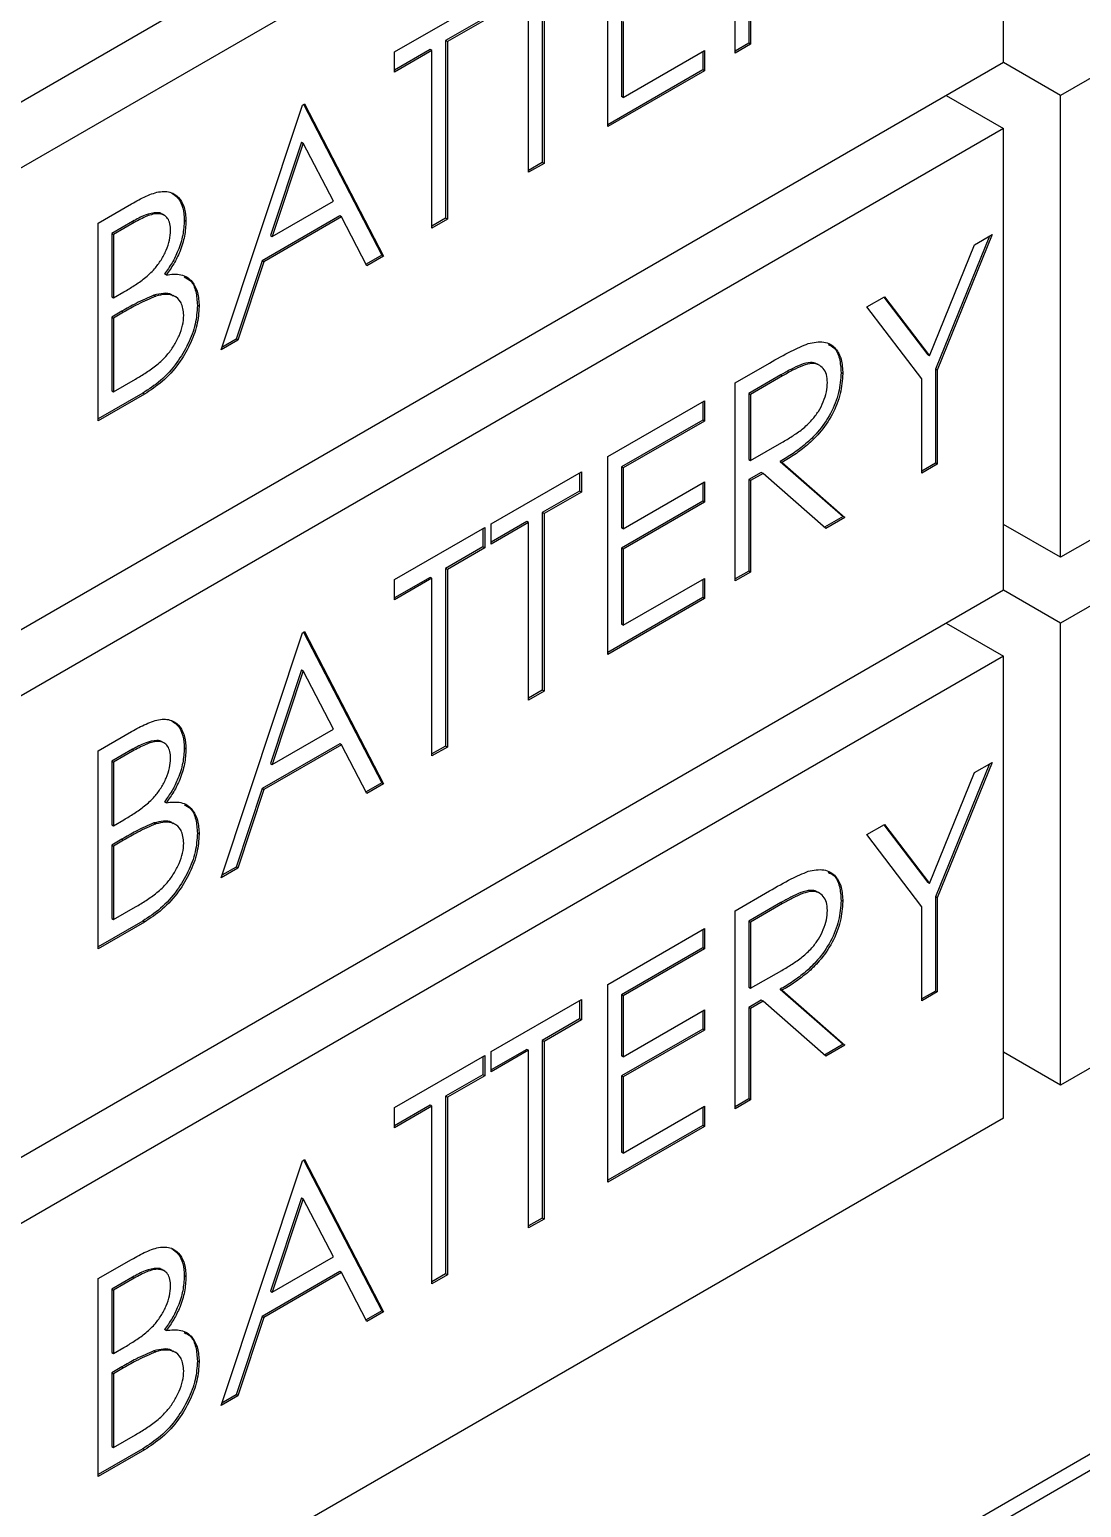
# Model space of a CAD drawing. Header units: millimetres. Extents: x 0 to 17520, y 0 to 12300.
# Drawn here: x 15030.5 to 15160.7, y 10195.3 to 10378.2 of the extents above; entities that cross this region are included whole.
import ezdxf

# ---------------------------------------------------------------- set-up
doc = ezdxf.new("R2010")
doc.units = ezdxf.units.MM
doc.header["$LTSCALE"] = 30

msp = doc.modelspace()

# ---------------------------------------------------------------- linework, layer by layer
for p, q in [((15285.4, 10443.56), (15158.121, 10370.083)), ((15151.05, 10439.49), (15023.77, 10366.013)), ((15151.05, 10431.325), (15023.77, 10357.848)), ((15151.05, 10374.167), (15151.05, 10431.325)), ((15117.833, 10375.333), (15117.833, 10399.829)), ((15102.059, 10366.227), (15102.059, 10390.723)), ((15119.525, 10387.86), (15119.525, 10376.554)), ((15119.737, 10387.738), (15119.737, 10376.432)), ((15285.4, 10386.402), (15158.121, 10312.926)), ((15093.96, 10383.78), (15093.96, 10361.796)), ((15094.172, 10383.657), (15094.172, 10361.674)), ((15075.679, 10375.494), (15086.829, 10381.931)), ((15092.269, 10360.575), (15092.269, 10382.558)), ((15086.617, 10379.541), (15081.994, 10376.872)), ((15086.829, 10379.418), (15082.206, 10376.749)), ((15103.751, 10379.382), (15103.751, 10369.96)), ((15103.963, 10379.26), (15103.963, 10369.838)), ((15285.4, 10378.237), (15158.121, 10304.76)), ((15081.994, 10376.872), (15081.994, 10354.888)), ((15082.206, 10376.749), (15081.994, 10376.872)), ((15082.206, 10376.749), (15082.206, 10354.765)), ((15119.525, 10376.554), (15117.833, 10375.578)), ((15119.737, 10376.432), (15117.833, 10375.333)), ((15119.737, 10376.432), (15119.525, 10376.554)), ((15080.09, 10375.773), (15075.679, 10373.226)), ((15080.302, 10375.65), (15075.679, 10372.981)), ((15075.679, 10372.981), (15075.679, 10375.494)), ((15080.302, 10375.65), (15080.09, 10375.773)), ((15080.302, 10353.666), (15080.302, 10375.65)), ((15103.963, 10369.838), (15114.026, 10375.647)), ((15113.814, 10375.525), (15113.814, 10373.257)), ((15114.026, 10375.647), (15114.026, 10373.135)), ((15151.05, 10374.167), (15023.77, 10300.69)), ((15113.814, 10373.257), (15102.059, 10366.471)), ((15114.026, 10373.135), (15102.059, 10366.227)), ((15114.026, 10373.135), (15113.814, 10373.257)), ((15158.121, 10370.083), (15151.048, 10374.166)), ((15054.194, 10338.594), (15064.256, 10368.9)), ((15064.256, 10368.9), (15064.528, 10369.057)), ((15064.414, 10368.991), (15074.107, 10350.335)), ((15064.528, 10369.057), (15074.319, 10350.212)), ((15103.963, 10369.838), (15103.751, 10369.96)), ((15143.977, 10370.084), (15151.05, 10366.001)), ((15158.121, 10312.926), (15158.121, 10370.083)), ((15151.05, 10366.001), (15023.77, 10292.525)), ((15151.05, 10308.844), (15151.05, 10366.001)), ((15064.159, 10364.314), (15060.317, 10352.738)), ((15064.371, 10364.191), (15060.53, 10352.616)), ((15064.159, 10364.314), (15064.371, 10364.191)), ((15068.111, 10356.992), (15064.371, 10364.191)), ((15093.96, 10361.796), (15092.269, 10360.819)), ((15094.172, 10361.674), (15092.269, 10360.575)), ((15094.172, 10361.674), (15093.96, 10361.796)), ((15038.964, 10354.298), (15043.103, 10356.688)), ((15060.53, 10352.616), (15068.111, 10356.992)), ((15038.964, 10329.802), (15038.964, 10354.298)), ((15043.239, 10354.499), (15040.655, 10353.007)), ((15043.451, 10354.377), (15040.867, 10352.885)), ((15043.239, 10354.499), (15043.451, 10354.377)), ((15047.184, 10355.24), (15046.919, 10355.393)), ((15049.842, 10354.508), (15049.63, 10354.631)), ((15068.901, 10355.181), (15059.285, 10349.63)), ((15069.113, 10355.059), (15059.497, 10349.507)), ((15069.113, 10355.059), (15068.901, 10355.181)), ((15072.25, 10349.018), (15069.113, 10355.059)), ((15081.994, 10354.888), (15080.302, 10353.911)), ((15082.206, 10354.765), (15080.302, 10353.666)), ((15082.206, 10354.765), (15081.994, 10354.888)), ((15040.655, 10353.007), (15040.655, 10345.156)), ((15040.655, 10353.007), (15040.867, 10352.885)), ((15040.867, 10352.885), (15040.867, 10345.034)), ((15060.317, 10352.738), (15060.53, 10352.616)), ((15149.311, 10352.678), (15142.642, 10336.221)), ((15149.653, 10352.875), (15142.854, 10336.098)), ((15147.473, 10351.616), (15149.653, 10352.875)), ((15141.906, 10337.877), (15147.473, 10351.616)), ((15059.285, 10349.63), (15056.06, 10339.916)), ((15059.497, 10349.507), (15056.272, 10339.794)), ((15059.497, 10349.507), (15059.285, 10349.63)), ((15074.107, 10350.335), (15072.152, 10349.206)), ((15074.319, 10350.212), (15072.25, 10349.018)), ((15074.319, 10350.212), (15074.107, 10350.335)), ((15047.39, 10347.882), (15047.178, 10348.004)), ((15040.655, 10345.156), (15040.867, 10345.034)), ((15040.867, 10345.034), (15042.146, 10345.772)), ((15045.886, 10345.374), (15046.098, 10345.252)), ((15048.53, 10345.175), (15048.265, 10345.328)), ((15134.151, 10343.926), (15136.331, 10345.184)), ((15136.249, 10345.137), (15141.694, 10337.999)), ((15136.331, 10345.184), (15141.906, 10337.877)), ((15041.917, 10343.372), (15040.655, 10342.644)), ((15041.917, 10343.372), (15042.13, 10343.25)), ((15051.474, 10343.978), (15051.262, 10344.1)), ((15140.95, 10334.999), (15134.151, 10343.926)), ((15040.655, 10342.644), (15040.655, 10333.536)), ((15040.655, 10342.644), (15040.867, 10342.521)), ((15042.13, 10343.25), (15040.867, 10342.521)), ((15040.867, 10342.521), (15040.867, 10333.414)), ((15056.272, 10339.794), (15054.194, 10338.594)), ((15056.06, 10339.916), (15054.294, 10338.897)), ((15056.272, 10339.794), (15056.06, 10339.916)), ((15141.906, 10337.877), (15141.694, 10337.999)), ((15117.833, 10334.506), (15122.078, 10336.956)), ((15128.296, 10336.669), (15128.031, 10336.822)), ((15142.642, 10336.221), (15142.642, 10324.576)), ((15142.854, 10336.098), (15142.642, 10336.221)), ((15142.854, 10336.098), (15142.854, 10324.454)), ((15040.867, 10333.414), (15043.579, 10334.979)), ((15117.833, 10310.009), (15117.833, 10334.506)), ((15123.502, 10335.511), (15119.525, 10333.215)), ((15123.714, 10335.388), (15119.737, 10333.092)), ((15123.502, 10335.511), (15123.714, 10335.388)), ((15131.16, 10335.648), (15130.947, 10335.77)), ((15140.95, 10323.355), (15140.95, 10334.999)), ((15044.488, 10333.236), (15038.964, 10330.047)), ((15044.7, 10333.114), (15038.964, 10329.802)), ((15040.655, 10333.536), (15040.867, 10333.414)), ((15044.7, 10333.114), (15044.488, 10333.236)), ((15102.059, 10325.4), (15114.026, 10332.308)), ((15114.026, 10332.308), (15114.026, 10329.795)), ((15119.525, 10333.215), (15119.525, 10325.049)), ((15119.525, 10333.215), (15119.737, 10333.092)), ((15119.737, 10333.092), (15119.737, 10324.927)), ((15113.814, 10332.185), (15113.814, 10329.918)), ((15113.814, 10329.918), (15103.751, 10324.109)), ((15114.026, 10329.795), (15103.963, 10323.986)), ((15114.026, 10329.795), (15113.814, 10329.918)), ((15119.737, 10324.927), (15123.621, 10327.135)), ((15102.059, 10300.903), (15102.059, 10325.4)), ((15119.525, 10325.049), (15119.737, 10324.927)), ((15087.645, 10317.078), (15098.796, 10323.516)), ((15098.584, 10323.393), (15098.584, 10321.126)), ((15098.796, 10323.516), (15098.796, 10321.003)), ((15103.751, 10324.109), (15103.751, 10316.571)), ((15103.963, 10323.986), (15103.751, 10324.109)), ((15103.963, 10323.986), (15103.963, 10316.449)), ((15121.072, 10323.43), (15119.525, 10322.537)), ((15121.284, 10323.307), (15119.737, 10322.414)), ((15121.284, 10323.307), (15121.072, 10323.43)), ((15129.077, 10316.5), (15121.284, 10323.307)), ((15123.426, 10324.789), (15131.219, 10317.982)), ((15123.638, 10324.666), (15123.426, 10324.789)), ((15123.638, 10324.666), (15131.431, 10317.859)), ((15142.642, 10324.576), (15140.95, 10323.599)), ((15142.854, 10324.454), (15140.95, 10323.355)), ((15142.854, 10324.454), (15142.642, 10324.576)), ((15371.688, 10323.11), (14818.767, 10003.915)), ((15373.445, 10322.096), (14820.524, 10002.901)), ((15103.963, 10316.449), (15114.026, 10322.258)), ((15113.814, 10322.135), (15113.814, 10319.868)), ((15114.026, 10322.258), (15114.026, 10319.745)), ((15119.525, 10322.537), (15119.525, 10311.231)), ((15119.737, 10322.414), (15119.525, 10322.537)), ((15119.737, 10322.414), (15119.737, 10311.108)), ((15098.584, 10321.126), (15093.96, 10318.456)), ((15098.796, 10321.003), (15094.172, 10318.334)), ((15098.796, 10321.003), (15098.584, 10321.126)), ((15113.814, 10319.868), (15103.751, 10314.059)), ((15114.026, 10319.745), (15103.963, 10313.936)), ((15114.026, 10319.745), (15113.814, 10319.868)), ((15285.4, 10321.079), (15158.121, 10247.602)), ((15093.96, 10318.456), (15093.96, 10296.473)), ((15094.172, 10318.334), (15093.96, 10318.456)), ((15094.172, 10318.334), (15094.172, 10296.35)), ((15131.219, 10317.982), (15128.908, 10316.648)), ((15131.431, 10317.859), (15129.077, 10316.5)), ((15131.431, 10317.859), (15131.219, 10317.982)), ((15075.679, 10310.17), (15086.829, 10316.607)), ((15086.617, 10316.485), (15086.617, 10314.217)), ((15086.829, 10316.607), (15086.829, 10314.095)), ((15092.057, 10317.357), (15087.645, 10314.811)), ((15092.269, 10317.235), (15087.645, 10314.566)), ((15087.645, 10314.566), (15087.645, 10317.078)), ((15092.269, 10317.235), (15092.057, 10317.357)), ((15092.269, 10295.251), (15092.269, 10317.235)), ((15103.963, 10316.449), (15103.751, 10316.571)), ((15158.121, 10312.926), (15151.05, 10317.008)), ((15086.617, 10314.217), (15081.994, 10311.548)), ((15086.829, 10314.095), (15082.206, 10311.426)), ((15086.829, 10314.095), (15086.617, 10314.217)), ((15103.751, 10314.059), (15103.751, 10304.637)), ((15103.963, 10313.936), (15103.751, 10314.059)), ((15103.963, 10313.936), (15103.963, 10304.515)), ((15080.09, 10310.449), (15075.679, 10307.903)), ((15080.302, 10310.327), (15080.09, 10310.449)), ((15081.994, 10311.548), (15081.994, 10289.565)), ((15082.206, 10311.426), (15081.994, 10311.548)), ((15082.206, 10311.426), (15082.206, 10289.442)), ((15119.525, 10311.231), (15117.833, 10310.254)), ((15119.737, 10311.108), (15117.833, 10310.009)), ((15119.737, 10311.108), (15119.525, 10311.231)), ((15151.05, 10308.844), (15023.77, 10235.367)), ((15080.302, 10310.327), (15075.679, 10307.658)), ((15075.679, 10307.658), (15075.679, 10310.17)), ((15080.302, 10288.343), (15080.302, 10310.327)), ((15103.963, 10304.515), (15114.026, 10310.324)), ((15113.814, 10310.201), (15113.814, 10307.934)), ((15114.026, 10310.324), (15114.026, 10307.811)), ((15158.121, 10304.76), (15151.048, 10308.843)), ((15113.814, 10307.934), (15102.059, 10301.148)), ((15114.026, 10307.811), (15102.059, 10300.903)), ((15114.026, 10307.811), (15113.814, 10307.934)), ((15054.194, 10273.271), (15064.256, 10303.576)), ((15064.256, 10303.576), (15064.528, 10303.733)), ((15064.414, 10303.667), (15074.107, 10285.012)), ((15064.528, 10303.733), (15074.319, 10284.889)), ((15103.963, 10304.515), (15103.751, 10304.637)), ((15143.977, 10304.761), (15151.05, 10300.678)), ((15158.121, 10247.602), (15158.121, 10304.76)), ((15151.05, 10300.678), (15023.77, 10227.201)), ((15151.05, 10243.52), (15151.05, 10300.678)), ((15064.159, 10298.99), (15060.317, 10287.415)), ((15064.371, 10298.868), (15060.53, 10287.292)), ((15064.159, 10298.99), (15064.371, 10298.868)), ((15068.111, 10291.669), (15064.371, 10298.868)), ((15093.96, 10296.473), (15092.269, 10295.496)), ((15094.172, 10296.35), (15092.269, 10295.251)), ((15094.172, 10296.35), (15093.96, 10296.473)), ((15038.964, 10288.975), (15043.103, 10291.365)), ((15060.53, 10287.292), (15068.111, 10291.669)), ((15038.964, 10264.479), (15038.964, 10288.975)), ((15043.239, 10289.176), (15040.655, 10287.684)), ((15043.451, 10289.053), (15040.867, 10287.562)), ((15043.239, 10289.176), (15043.451, 10289.053)), ((15047.184, 10289.916), (15046.919, 10290.069)), ((15049.842, 10289.185), (15049.63, 10289.308)), ((15068.901, 10289.858), (15059.285, 10284.306)), ((15069.113, 10289.735), (15059.497, 10284.184)), ((15069.113, 10289.735), (15068.901, 10289.858)), ((15072.25, 10283.694), (15069.113, 10289.735)), ((15081.994, 10289.565), (15080.302, 10288.588)), ((15082.206, 10289.442), (15080.302, 10288.343)), ((15082.206, 10289.442), (15081.994, 10289.565)), ((15040.655, 10287.684), (15040.655, 10279.833)), ((15040.655, 10287.684), (15040.867, 10287.562)), ((15040.867, 10287.562), (15040.867, 10279.71)), ((15060.317, 10287.415), (15060.53, 10287.292)), ((15149.311, 10287.354), (15142.642, 10270.897)), ((15149.653, 10287.552), (15142.854, 10270.775)), ((15147.473, 10286.293), (15149.653, 10287.552)), ((15074.107, 10285.012), (15072.152, 10283.883)), ((15074.319, 10284.889), (15072.25, 10283.694)), ((15074.319, 10284.889), (15074.107, 10285.012)), ((15141.906, 10272.554), (15147.473, 10286.293)), ((15059.285, 10284.306), (15056.06, 10274.593)), ((15059.497, 10284.184), (15056.272, 10274.471)), ((15059.497, 10284.184), (15059.285, 10284.306)), ((15047.39, 10282.558), (15047.178, 10282.681)), ((15040.655, 10279.833), (15040.867, 10279.71)), ((15040.867, 10279.71), (15042.146, 10280.449)), ((15045.886, 10280.051), (15046.098, 10279.928)), ((15048.53, 10279.852), (15048.265, 10280.005)), ((15134.151, 10278.602), (15136.331, 10279.861)), ((15136.249, 10279.813), (15141.694, 10272.676)), ((15136.331, 10279.861), (15141.906, 10272.554)), ((15041.917, 10278.049), (15040.655, 10277.32)), ((15042.13, 10277.927), (15040.867, 10277.198)), ((15041.917, 10278.049), (15042.13, 10277.927)), ((15051.474, 10278.654), (15051.262, 10278.777)), ((15140.95, 10269.676), (15134.151, 10278.602)), ((15040.655, 10277.32), (15040.655, 10268.213)), ((15040.655, 10277.32), (15040.867, 10277.198)), ((15040.867, 10277.198), (15040.867, 10268.09)), ((15056.272, 10274.471), (15054.194, 10273.271)), ((15056.06, 10274.593), (15054.294, 10273.574)), ((15056.272, 10274.471), (15056.06, 10274.593)), ((15141.906, 10272.554), (15141.694, 10272.676)), ((15117.833, 10269.182), (15122.078, 10271.633)), ((15123.502, 10270.188), (15119.525, 10267.891)), ((15123.502, 10270.188), (15123.714, 10270.065)), ((15128.296, 10271.346), (15128.031, 10271.499)), ((15131.16, 10270.324), (15130.947, 10270.447)), ((15142.642, 10270.897), (15142.642, 10259.253)), ((15142.854, 10270.775), (15142.642, 10270.897)), ((15142.854, 10270.775), (15142.854, 10259.13)), ((15040.867, 10268.09), (15043.579, 10269.655)), ((15117.833, 10244.686), (15117.833, 10269.182)), ((15123.714, 10270.065), (15119.737, 10267.769)), ((15140.95, 10258.031), (15140.95, 10269.676)), ((15044.488, 10267.913), (15038.964, 10264.724)), ((15044.7, 10267.791), (15038.964, 10264.479)), ((15040.655, 10268.213), (15040.867, 10268.09)), ((15044.7, 10267.791), (15044.488, 10267.913)), ((15102.059, 10260.076), (15114.026, 10266.984)), ((15113.814, 10266.862), (15113.814, 10264.594)), ((15114.026, 10266.984), (15114.026, 10264.472)), ((15119.525, 10267.891), (15119.525, 10259.726)), ((15119.525, 10267.891), (15119.737, 10267.769)), ((15119.737, 10267.769), (15119.737, 10259.604)), ((15113.814, 10264.594), (15103.751, 10258.785)), ((15114.026, 10264.472), (15103.963, 10258.663)), ((15114.026, 10264.472), (15113.814, 10264.594)), ((15119.737, 10259.604), (15123.621, 10261.811)), ((15102.059, 10235.58), (15102.059, 10260.076)), ((15119.525, 10259.726), (15119.737, 10259.604)), ((15123.426, 10259.466), (15131.219, 10252.659)), ((15123.638, 10259.343), (15123.426, 10259.466)), ((15123.638, 10259.343), (15131.431, 10252.536)), ((15142.642, 10259.253), (15140.95, 10258.276)), ((15142.854, 10259.13), (15140.95, 10258.031)), ((15142.854, 10259.13), (15142.642, 10259.253)), ((15087.645, 10251.755), (15098.796, 10258.192)), ((15098.584, 10258.07), (15098.584, 10255.802)), ((15098.796, 10258.192), (15098.796, 10255.68)), ((15103.751, 10258.785), (15103.751, 10251.248)), ((15103.963, 10258.663), (15103.751, 10258.785)), ((15103.963, 10258.663), (15103.963, 10251.126)), ((15121.072, 10258.107), (15119.525, 10257.214)), ((15121.284, 10257.984), (15119.737, 10257.091)), ((15121.284, 10257.984), (15121.072, 10258.107)), ((15129.077, 10251.177), (15121.284, 10257.984)), ((15098.584, 10255.802), (15093.96, 10253.133)), ((15098.796, 10255.68), (15094.172, 10253.011)), ((15098.796, 10255.68), (15098.584, 10255.802)), ((15103.963, 10251.126), (15114.026, 10256.935)), ((15113.814, 10256.812), (15113.814, 10254.545)), ((15114.026, 10256.935), (15114.026, 10254.422)), ((15119.525, 10257.214), (15119.525, 10245.908)), ((15119.737, 10257.091), (15119.525, 10257.214)), ((15119.737, 10257.091), (15119.737, 10245.785)), ((15113.814, 10254.545), (15103.751, 10248.736)), ((15114.026, 10254.422), (15103.963, 10248.613)), ((15114.026, 10254.422), (15113.814, 10254.545)), ((15092.057, 10252.034), (15087.645, 10249.488)), ((15092.269, 10251.912), (15087.645, 10249.243)), ((15092.269, 10251.912), (15092.057, 10252.034)), ((15092.269, 10229.928), (15092.269, 10251.912)), ((15093.96, 10253.133), (15093.96, 10231.149)), ((15094.172, 10253.011), (15093.96, 10253.133)), ((15094.172, 10253.011), (15094.172, 10231.027)), ((15131.219, 10252.659), (15128.908, 10251.325)), ((15131.431, 10252.536), (15129.077, 10251.177)), ((15131.431, 10252.536), (15131.219, 10252.659)), ((15075.679, 10244.847), (15086.829, 10251.284)), ((15086.617, 10251.162), (15086.617, 10248.894)), ((15086.829, 10251.284), (15086.829, 10248.772)), ((15087.645, 10249.243), (15087.645, 10251.755)), ((15103.963, 10251.126), (15103.751, 10251.248)), ((15158.121, 10247.602), (15151.05, 10251.684)), ((15086.617, 10248.894), (15081.994, 10246.225)), ((15086.829, 10248.772), (15082.206, 10246.103)), ((15086.829, 10248.772), (15086.617, 10248.894)), ((15103.751, 10248.736), (15103.751, 10239.314)), ((15103.963, 10248.613), (15103.751, 10248.736)), ((15103.963, 10248.613), (15103.963, 10239.191)), ((15080.09, 10245.126), (15075.679, 10242.58)), ((15080.302, 10245.004), (15075.679, 10242.335)), ((15075.679, 10242.335), (15075.679, 10244.847)), ((15080.302, 10245.004), (15080.09, 10245.126)), ((15080.302, 10223.02), (15080.302, 10245.004)), ((15081.994, 10246.225), (15081.994, 10224.241)), ((15082.206, 10246.103), (15081.994, 10246.225)), ((15082.206, 10246.103), (15082.206, 10224.119)), ((15103.963, 10239.191), (15114.026, 10245.001)), ((15113.814, 10244.878), (15113.814, 10242.611)), ((15114.026, 10245.001), (15114.026, 10242.488)), ((15119.525, 10245.908), (15117.833, 10244.931)), ((15119.737, 10245.785), (15117.833, 10244.686)), ((15119.737, 10245.785), (15119.525, 10245.908)), ((15151.05, 10243.52), (15023.77, 10170.044)), ((15113.814, 10242.611), (15102.059, 10235.825)), ((15114.026, 10242.488), (15102.059, 10235.58)), ((15114.026, 10242.488), (15113.814, 10242.611)), ((15103.963, 10239.191), (15103.751, 10239.314)), ((15054.194, 10207.948), (15064.256, 10238.253)), ((15064.256, 10238.253), (15064.528, 10238.41)), ((15064.414, 10238.344), (15074.107, 10219.688)), ((15064.528, 10238.41), (15074.319, 10219.566)), ((15064.159, 10233.667), (15060.317, 10222.092)), ((15064.371, 10233.545), (15060.53, 10221.969)), ((15064.159, 10233.667), (15064.371, 10233.545)), ((15068.111, 10226.346), (15064.371, 10233.545)), ((15093.96, 10231.149), (15092.269, 10230.173)), ((15094.172, 10231.027), (15092.269, 10229.928)), ((15094.172, 10231.027), (15093.96, 10231.149)), ((15060.53, 10221.969), (15068.111, 10226.346)), ((15038.964, 10223.652), (15043.103, 10226.041)), ((15047.184, 10224.593), (15046.919, 10224.746)), ((15068.901, 10224.535), (15059.285, 10218.983)), ((15069.113, 10224.412), (15059.497, 10218.861)), ((15069.113, 10224.412), (15068.901, 10224.535)), ((15072.25, 10218.371), (15069.113, 10224.412)), ((15038.964, 10199.156), (15038.964, 10223.652)), ((15043.239, 10223.852), (15040.655, 10222.361)), ((15043.451, 10223.73), (15040.867, 10222.238)), ((15043.239, 10223.852), (15043.451, 10223.73)), ((15049.842, 10223.862), (15049.63, 10223.984)), ((15081.994, 10224.241), (15080.302, 10223.265)), ((15082.206, 10224.119), (15080.302, 10223.02)), ((15082.206, 10224.119), (15081.994, 10224.241)), ((15040.655, 10222.361), (15040.655, 10214.51)), ((15040.655, 10222.361), (15040.867, 10222.238)), ((15040.867, 10222.238), (15040.867, 10214.387)), ((15060.317, 10222.092), (15060.53, 10221.969)), ((15059.285, 10218.983), (15056.06, 10209.27)), ((15059.497, 10218.861), (15059.285, 10218.983)), ((15074.107, 10219.688), (15072.152, 10218.56)), ((15074.319, 10219.566), (15072.25, 10218.371)), ((15074.319, 10219.566), (15074.107, 10219.688)), ((15047.39, 10217.235), (15047.178, 10217.358)), ((15059.497, 10218.861), (15056.272, 10209.147)), ((15040.655, 10214.51), (15040.867, 10214.387)), ((15040.867, 10214.387), (15042.146, 10215.126)), ((15045.886, 10214.727), (15046.098, 10214.605)), ((15048.53, 10214.529), (15048.265, 10214.682)), ((15051.474, 10213.331), (15051.262, 10213.454)), ((15041.917, 10212.726), (15040.655, 10211.997)), ((15040.655, 10211.997), (15040.655, 10202.89)), ((15040.655, 10211.997), (15040.867, 10211.875)), ((15042.13, 10212.603), (15040.867, 10211.875)), ((15040.867, 10211.875), (15040.867, 10202.767)), ((15041.917, 10212.726), (15042.13, 10212.603)), ((15056.272, 10209.147), (15054.194, 10207.948)), ((15056.06, 10209.27), (15054.294, 10208.251)), ((15056.272, 10209.147), (15056.06, 10209.27)), ((15040.867, 10202.767), (15043.579, 10204.332)), ((15044.488, 10202.59), (15038.964, 10199.401)), ((15044.7, 10202.467), (15038.964, 10199.156)), ((15040.655, 10202.89), (15040.867, 10202.767)), ((15044.7, 10202.467), (15044.488, 10202.59))]:
    msp.add_line(p, q)
for points, knots in [([(15043.103, 10356.688), (15043.706, 10357.019), (15044.913, 10357.68), (15046.707, 10358.314), (15048.189, 10358.15), (15049.158, 10357.289), (15049.744, 10356.099), (15049.809, 10355.039), (15049.842, 10354.508)], [0, 0, 0, 0, 0.18702083, 0.37372591, 0.55994125, 0.70661959, 0.85330924, 1, 1, 1, 1]), ([(15048.113, 10358.012), (15048.392, 10357.815), (15048.988, 10357.393), (15049.527, 10356.213), (15049.596, 10355.158), (15049.63, 10354.631)], [0, 0, 0, 0, 0.3047038, 0.6523506, 1, 1, 1, 1]), ([(15046.936, 10355.363), (15046.918, 10355.381), (15046.741, 10355.542), (15046.035, 10355.634), (15044.789, 10355.339), (15043.756, 10354.779), (15043.239, 10354.499)], [0, 0, 0, 0, 0.0232751, 0.2186806, 0.6087124, 1, 1, 1, 1]), ([(15047.938, 10353.365), (15047.923, 10353.655), (15047.892, 10354.233), (15047.606, 10354.915), (15047.115, 10355.335), (15046.268, 10355.545), (15044.995, 10355.206), (15043.966, 10354.653), (15043.451, 10354.377)], [0, 0, 0, 0, 0.1250861, 0.2500293, 0.3749848, 0.5000266, 0.7496115, 1, 1, 1, 1]), ([(15049.63, 10354.631), (15049.596, 10354.03), (15049.527, 10352.83), (15048.956, 10350.998), (15048.159, 10349.346), (15047.505, 10348.451), (15047.178, 10348.004)], [0, 0, 0, 0, 0.2799272, 0.5596716, 0.7797682, 1, 1, 1, 1]), ([(15049.842, 10354.508), (15049.808, 10353.908), (15049.739, 10352.708), (15049.168, 10350.876), (15048.371, 10349.223), (15047.717, 10348.329), (15047.39, 10347.882)], [0, 0, 0, 0, 0.2799272, 0.5596716, 0.7797682, 1, 1, 1, 1]), ([(15042.146, 10345.772), (15042.578, 10346.028), (15043.44, 10346.541), (15044.726, 10347.437), (15045.879, 10348.48), (15046.786, 10349.702), (15047.427, 10350.923), (15047.86, 10352.199), (15047.912, 10352.976), (15047.938, 10353.365)], [0, 0, 0, 0, 0.1669515, 0.3338126, 0.500275, 0.6252647, 0.7502395, 0.8751516, 1, 1, 1, 1]), ([(15047.39, 10347.882), (15048.026, 10347.951), (15049.295, 10348.089), (15050.632, 10347.22), (15051.357, 10345.766), (15051.435, 10344.574), (15051.474, 10343.978)], [0, 0, 0, 0, 0.2803781, 0.5596066, 0.7797623, 1, 1, 1, 1]), ([(15049.631, 10347.627), (15049.909, 10347.491), (15050.583, 10347.161), (15051.134, 10345.869), (15051.219, 10344.69), (15051.262, 10344.1)], [0, 0, 0, 0, 0.2606005, 0.6302315, 1, 1, 1, 1]), ([(15045.886, 10345.374), (15045.148, 10345.053), (15043.83, 10344.481), (15042.502, 10343.711), (15041.917, 10343.372)], [0, 0, 0, 0, 0.559739, 1, 1, 1, 1]), ([(15046.098, 10345.252), (15045.361, 10344.931), (15044.042, 10344.358), (15042.714, 10343.589), (15042.13, 10343.25)], [0, 0, 0, 0, 0.559739, 1, 1, 1, 1]), ([(15048.254, 10345.258), (15048.197, 10345.316), (15047.898, 10345.616), (15047.05, 10345.637), (15046.274, 10345.462), (15045.886, 10345.374)], [0, 0, 0, 0, 0.1062171, 0.5529446, 1, 1, 1, 1]), ([(15049.57, 10342.879), (15049.507, 10343.445), (15049.381, 10344.579), (15048.412, 10345.354), (15047.282, 10345.544), (15046.493, 10345.349), (15046.098, 10345.252)], [0, 0, 0, 0, 0.2790392, 0.5586239, 0.779231, 1, 1, 1, 1]), ([(15051.262, 10344.1), (15051.211, 10343.339), (15051.109, 10341.817), (15050.161, 10339.313), (15048.707, 10336.852), (15046.724, 10334.674), (15045.234, 10333.716), (15044.488, 10333.236)], [0, 0, 0, 0, 0.1866702, 0.3731934, 0.5599434, 0.7797092, 1, 1, 1, 1]), ([(15051.474, 10343.978), (15051.423, 10343.216), (15051.321, 10341.694), (15050.373, 10339.191), (15048.919, 10336.729), (15046.936, 10334.552), (15045.446, 10333.594), (15044.7, 10333.114)], [0, 0, 0, 0, 0.1866702, 0.3731934, 0.5599434, 0.7797092, 1, 1, 1, 1]), ([(15043.579, 10334.979), (15044.025, 10335.243), (15044.917, 10335.771), (15046.249, 10336.703), (15047.436, 10337.806), (15048.364, 10339.083), (15049.017, 10340.347), (15049.485, 10341.667), (15049.542, 10342.475), (15049.57, 10342.879)], [0, 0, 0, 0, 0.1669439, 0.3338115, 0.5002188, 0.6252222, 0.7502009, 0.8751351, 1, 1, 1, 1]), ([(15126.885, 10339.397), (15127.55, 10339.526), (15128.881, 10339.785), (15130.281, 10338.943), (15131.054, 10337.488), (15131.124, 10336.261), (15131.16, 10335.648)], [0, 0, 0, 0, 0.2797951, 0.5595008, 0.7796272, 1, 1, 1, 1]), ([(15122.078, 10336.956), (15122.98, 10337.48), (15124.588, 10338.415), (15126.183, 10339.097), (15126.885, 10339.397)], [0, 0, 0, 0, 0.5602427, 1, 1, 1, 1]), ([(15129.336, 10339.266), (15129.594, 10339.153), (15130.265, 10338.859), (15130.829, 10337.586), (15130.908, 10336.376), (15130.947, 10335.77)], [0, 0, 0, 0, 0.2382176, 0.6188957, 1, 1, 1, 1]), ([(15128.042, 10336.783), (15128.004, 10336.815), (15127.77, 10337.012), (15127.074, 10337.085), (15125.977, 10336.799), (15124.74, 10336.209), (15123.915, 10335.744), (15123.502, 10335.511)], [0, 0, 0, 0, 0.0379705, 0.2302245, 0.4863403, 0.7431373, 1, 1, 1, 1]), ([(15129.256, 10334.554), (15129.233, 10334.899), (15129.187, 10335.59), (15128.766, 10336.326), (15128.166, 10336.806), (15127.3, 10336.984), (15126.185, 10336.67), (15124.953, 10336.088), (15124.127, 10335.622), (15123.714, 10335.388)], [0, 0, 0, 0, 0.124919, 0.2498424, 0.3747913, 0.4997343, 0.6661801, 0.8330687, 1, 1, 1, 1]), ([(15130.947, 10335.77), (15130.892, 10334.964), (15130.781, 10333.352), (15129.729, 10330.685), (15128.208, 10328.493), (15126.567, 10326.911), (15125.003, 10325.743), (15123.952, 10325.107), (15123.426, 10324.789)], [0, 0, 0, 0, 0.18650473, 0.37274716, 0.55906628, 0.70587342, 0.85291194, 1, 1, 1, 1]), ([(15123.621, 10327.135), (15124.043, 10327.386), (15124.886, 10327.888), (15126.145, 10328.755), (15127.271, 10329.779), (15128.167, 10330.966), (15128.778, 10332.169), (15129.184, 10333.415), (15129.232, 10334.174), (15129.256, 10334.554)], [0, 0, 0, 0, 0.1669319, 0.3337932, 0.5002352, 0.6251738, 0.7501499, 0.8750653, 1, 1, 1, 1]), ([(15131.16, 10335.648), (15131.104, 10334.841), (15130.993, 10333.229), (15129.941, 10330.562), (15128.42, 10328.371), (15126.779, 10326.789), (15125.215, 10325.621), (15124.164, 10324.984), (15123.638, 10324.666)], [0, 0, 0, 0, 0.18650473, 0.37274716, 0.55906628, 0.70587342, 0.85291194, 1, 1, 1, 1]), ([(15043.103, 10291.365), (15043.706, 10291.695), (15044.913, 10292.357), (15046.707, 10292.991), (15048.189, 10292.826), (15049.158, 10291.965), (15049.744, 10290.776), (15049.809, 10289.715), (15049.842, 10289.185)], [0, 0, 0, 0, 0.1870224, 0.3737298, 0.5599464, 0.7066258, 0.8533125, 1, 1, 1, 1]), ([(15048.113, 10292.688), (15048.392, 10292.491), (15048.988, 10292.069), (15049.527, 10290.89), (15049.596, 10289.835), (15049.63, 10289.308)], [0, 0, 0, 0, 0.3047154, 0.6523568, 1, 1, 1, 1]), ([(15046.936, 10290.04), (15046.918, 10290.057), (15046.741, 10290.219), (15046.035, 10290.31), (15044.789, 10290.016), (15043.756, 10289.456), (15043.239, 10289.176)], [0, 0, 0, 0, 0.02326698, 0.21866846, 0.60870798, 1, 1, 1, 1]), ([(15047.938, 10288.042), (15047.923, 10288.331), (15047.892, 10288.91), (15047.606, 10289.592), (15047.115, 10290.012), (15046.268, 10290.222), (15044.995, 10289.883), (15043.966, 10289.33), (15043.451, 10289.053)], [0, 0, 0, 0, 0.1250923, 0.2500349, 0.3749898, 0.5000269, 0.7496127, 1, 1, 1, 1]), ([(15049.63, 10289.308), (15049.596, 10288.707), (15049.527, 10287.507), (15048.956, 10285.675), (15048.159, 10284.022), (15047.505, 10283.128), (15047.178, 10282.681)], [0, 0, 0, 0, 0.2799387, 0.5596719, 0.7797714, 1, 1, 1, 1]), ([(15049.842, 10289.185), (15049.808, 10288.585), (15049.739, 10287.384), (15049.168, 10285.552), (15048.371, 10283.9), (15047.717, 10283.006), (15047.39, 10282.558)], [0, 0, 0, 0, 0.2799387, 0.5596719, 0.7797714, 1, 1, 1, 1]), ([(15042.146, 10280.449), (15042.578, 10280.705), (15043.44, 10281.218), (15044.726, 10282.114), (15045.879, 10283.157), (15046.786, 10284.379), (15047.427, 10285.599), (15047.86, 10286.875), (15047.912, 10287.653), (15047.938, 10288.042)], [0, 0, 0, 0, 0.1669524, 0.3338142, 0.5002774, 0.6252676, 0.7502388, 0.8751565, 1, 1, 1, 1]), ([(15047.39, 10282.558), (15048.026, 10282.628), (15049.295, 10282.766), (15050.632, 10281.897), (15051.357, 10280.443), (15051.435, 10279.251), (15051.474, 10278.654)], [0, 0, 0, 0, 0.2803809, 0.559608, 0.7797659, 1, 1, 1, 1]), ([(15049.631, 10282.304), (15049.909, 10282.168), (15050.583, 10281.838), (15051.134, 10280.546), (15051.219, 10279.367), (15051.262, 10278.777)], [0, 0, 0, 0, 0.2606082, 0.6302402, 1, 1, 1, 1]), ([(15045.886, 10280.051), (15045.148, 10279.73), (15043.83, 10279.157), (15042.502, 10278.388), (15041.917, 10278.049)], [0, 0, 0, 0, 0.5597391, 1, 1, 1, 1]), ([(15046.098, 10279.928), (15045.361, 10279.608), (15044.042, 10279.035), (15042.714, 10278.265), (15042.13, 10277.927)], [0, 0, 0, 0, 0.5597391, 1, 1, 1, 1]), ([(15048.254, 10279.935), (15048.197, 10279.993), (15047.898, 10280.292), (15047.05, 10280.314), (15046.274, 10280.138), (15045.886, 10280.051)], [0, 0, 0, 0, 0.1061949, 0.552931, 1, 1, 1, 1]), ([(15049.57, 10277.555), (15049.507, 10278.122), (15049.381, 10279.256), (15048.412, 10280.03), (15047.282, 10280.22), (15046.493, 10280.026), (15046.098, 10279.928)], [0, 0, 0, 0, 0.2790419, 0.5586172, 0.7792264, 1, 1, 1, 1]), ([(15043.579, 10269.655), (15044.025, 10269.92), (15044.917, 10270.448), (15046.249, 10271.379), (15047.436, 10272.483), (15048.364, 10273.759), (15049.017, 10275.024), (15049.485, 10276.344), (15049.542, 10277.152), (15049.57, 10277.555)], [0, 0, 0, 0, 0.16694221, 0.33380829, 0.50021409, 0.62521644, 0.75019793, 0.87513104, 1, 1, 1, 1]), ([(15051.262, 10278.777), (15051.211, 10278.016), (15051.109, 10276.494), (15050.161, 10273.99), (15048.707, 10271.528), (15046.724, 10269.351), (15045.234, 10268.393), (15044.488, 10267.913)], [0, 0, 0, 0, 0.1866732, 0.3731989, 0.5599478, 0.7797106, 1, 1, 1, 1]), ([(15051.474, 10278.654), (15051.423, 10277.893), (15051.321, 10276.371), (15050.373, 10273.867), (15048.919, 10271.406), (15046.936, 10269.228), (15045.446, 10268.27), (15044.7, 10267.791)], [0, 0, 0, 0, 0.1866732, 0.3731989, 0.5599478, 0.7797106, 1, 1, 1, 1]), ([(15122.078, 10271.633), (15122.98, 10272.157), (15124.588, 10273.091), (15126.183, 10273.774), (15126.885, 10274.074)], [0, 0, 0, 0, 0.5602426, 1, 1, 1, 1]), ([(15126.885, 10274.074), (15127.55, 10274.203), (15128.881, 10274.462), (15130.281, 10273.619), (15131.054, 10272.165), (15131.124, 10270.938), (15131.16, 10270.324)], [0, 0, 0, 0, 0.2797935, 0.5594976, 0.7796228, 1, 1, 1, 1]), ([(15129.336, 10273.943), (15129.594, 10273.83), (15130.265, 10273.536), (15130.829, 10272.263), (15130.908, 10271.053), (15130.947, 10270.447)], [0, 0, 0, 0, 0.23821527, 0.61888969, 1, 1, 1, 1]), ([(15130.947, 10270.447), (15130.892, 10269.64), (15130.781, 10268.028), (15129.729, 10265.361), (15128.208, 10263.17), (15126.567, 10261.588), (15125.003, 10260.42), (15123.952, 10259.784), (15123.426, 10259.466)], [0, 0, 0, 0, 0.1865051, 0.3727479, 0.559065, 0.7058724, 0.8529118, 1, 1, 1, 1]), ([(15128.042, 10271.459), (15128.004, 10271.492), (15127.77, 10271.688), (15127.074, 10271.761), (15125.977, 10271.476), (15124.74, 10270.886), (15123.915, 10270.42), (15123.502, 10270.188)], [0, 0, 0, 0, 0.0379706, 0.2302246, 0.4863406, 0.7431369, 1, 1, 1, 1]), ([(15131.16, 10270.324), (15131.104, 10269.518), (15130.993, 10267.906), (15129.941, 10265.239), (15128.42, 10263.047), (15126.779, 10261.465), (15125.215, 10260.297), (15124.164, 10259.661), (15123.638, 10259.343)], [0, 0, 0, 0, 0.1865051, 0.3727479, 0.559065, 0.7058724, 0.8529118, 1, 1, 1, 1]), ([(15129.256, 10269.23), (15129.233, 10269.576), (15129.187, 10270.267), (15128.766, 10271.002), (15128.166, 10271.483), (15127.3, 10271.661), (15126.185, 10271.347), (15124.953, 10270.765), (15124.127, 10270.298), (15123.714, 10270.065)], [0, 0, 0, 0, 0.124924, 0.2498467, 0.3747949, 0.4997373, 0.6661823, 0.8330694, 1, 1, 1, 1]), ([(15123.621, 10261.811), (15124.043, 10262.063), (15124.886, 10262.565), (15126.145, 10263.432), (15127.271, 10264.456), (15128.167, 10265.642), (15128.778, 10266.846), (15129.184, 10268.092), (15129.232, 10268.851), (15129.256, 10269.23)], [0, 0, 0, 0, 0.1669326, 0.3337947, 0.5002374, 0.6251735, 0.7501544, 0.8750703, 1, 1, 1, 1]), ([(15043.103, 10226.041), (15043.706, 10226.372), (15044.913, 10227.034), (15046.707, 10227.667), (15048.189, 10227.503), (15049.158, 10226.642), (15049.744, 10225.453), (15049.809, 10224.392), (15049.842, 10223.862)], [0, 0, 0, 0, 0.1870214, 0.373728, 0.5599439, 0.7066227, 0.8533088, 1, 1, 1, 1]), ([(15048.113, 10227.365), (15048.392, 10227.168), (15048.988, 10226.746), (15049.527, 10225.567), (15049.596, 10224.512), (15049.63, 10223.984)], [0, 0, 0, 0, 0.3047123, 0.6523501, 1, 1, 1, 1]), ([(15046.936, 10224.717), (15046.918, 10224.734), (15046.741, 10224.895), (15046.035, 10224.987), (15044.789, 10224.693), (15043.756, 10224.133), (15043.239, 10223.852)], [0, 0, 0, 0, 0.0232751, 0.218675, 0.6087112, 1, 1, 1, 1]), ([(15047.938, 10222.719), (15047.923, 10223.008), (15047.892, 10223.586), (15047.606, 10224.269), (15047.115, 10224.688), (15046.268, 10224.898), (15044.995, 10224.559), (15043.966, 10224.007), (15043.451, 10223.73)], [0, 0, 0, 0, 0.1250857, 0.2500285, 0.3749889, 0.5000262, 0.7496124, 1, 1, 1, 1]), ([(15042.146, 10215.126), (15042.578, 10215.382), (15043.44, 10215.895), (15044.726, 10216.79), (15045.879, 10217.834), (15046.787, 10219.055), (15047.427, 10220.276), (15047.86, 10221.552), (15047.912, 10222.33), (15047.938, 10222.719)], [0, 0, 0, 0, 0.1669522, 0.3338138, 0.5002769, 0.6252639, 0.7502391, 0.8751566, 1, 1, 1, 1]), ([(15049.63, 10223.984), (15049.596, 10223.384), (15049.527, 10222.184), (15048.956, 10220.352), (15048.159, 10218.699), (15047.505, 10217.805), (15047.178, 10217.358)], [0, 0, 0, 0, 0.2799315, 0.5596724, 0.7797662, 1, 1, 1, 1]), ([(15049.842, 10223.862), (15049.808, 10223.261), (15049.739, 10222.061), (15049.168, 10220.229), (15048.371, 10218.577), (15047.717, 10217.682), (15047.39, 10217.235)], [0, 0, 0, 0, 0.2799315, 0.5596724, 0.7797662, 1, 1, 1, 1]), ([(15047.39, 10217.235), (15048.026, 10217.304), (15049.295, 10217.443), (15050.632, 10216.574), (15051.357, 10215.12), (15051.435, 10213.927), (15051.474, 10213.331)], [0, 0, 0, 0, 0.2803776, 0.5596039, 0.7797665, 1, 1, 1, 1]), ([(15049.631, 10216.981), (15049.909, 10216.845), (15050.583, 10216.514), (15051.134, 10215.223), (15051.219, 10214.043), (15051.262, 10213.454)], [0, 0, 0, 0, 0.2606007, 0.6302409, 1, 1, 1, 1]), ([(15045.886, 10214.727), (15045.148, 10214.407), (15043.83, 10213.834), (15042.502, 10213.065), (15041.917, 10212.726)], [0, 0, 0, 0, 0.5597386, 1, 1, 1, 1]), ([(15046.098, 10214.605), (15045.361, 10214.284), (15044.042, 10213.712), (15042.714, 10212.942), (15042.13, 10212.603)], [0, 0, 0, 0, 0.5597386, 1, 1, 1, 1]), ([(15051.262, 10213.454), (15051.211, 10212.692), (15051.109, 10211.17), (15050.161, 10208.666), (15048.707, 10206.205), (15046.724, 10204.028), (15045.234, 10203.069), (15044.488, 10202.59)], [0, 0, 0, 0, 0.1866699, 0.3731963, 0.559946, 0.7797097, 1, 1, 1, 1]), ([(15048.254, 10214.612), (15048.197, 10214.669), (15047.898, 10214.969), (15047.05, 10214.99), (15046.274, 10214.815), (15045.886, 10214.727)], [0, 0, 0, 0, 0.1062057, 0.5529364, 1, 1, 1, 1]), ([(15049.57, 10212.232), (15049.507, 10212.799), (15049.381, 10213.933), (15048.412, 10214.707), (15047.282, 10214.897), (15046.493, 10214.702), (15046.098, 10214.605)], [0, 0, 0, 0, 0.2790402, 0.5586199, 0.7792277, 1, 1, 1, 1]), ([(15043.579, 10204.332), (15044.025, 10204.596), (15044.917, 10205.124), (15046.249, 10206.056), (15047.436, 10207.16), (15048.364, 10208.436), (15049.017, 10209.701), (15049.485, 10211.021), (15049.542, 10211.828), (15049.57, 10212.232)], [0, 0, 0, 0, 0.1669431, 0.33381, 0.5002167, 0.6252197, 0.7502018, 0.8751356, 1, 1, 1, 1]), ([(15051.474, 10213.331), (15051.423, 10212.57), (15051.321, 10211.048), (15050.373, 10208.544), (15048.919, 10206.083), (15046.936, 10203.905), (15045.446, 10202.947), (15044.7, 10202.467)], [0, 0, 0, 0, 0.1866699, 0.3731963, 0.559946, 0.7797097, 1, 1, 1, 1])]:
    msp.add_open_spline(points, degree=3, knots=knots)

doc.saveas('drawing.dxf')
